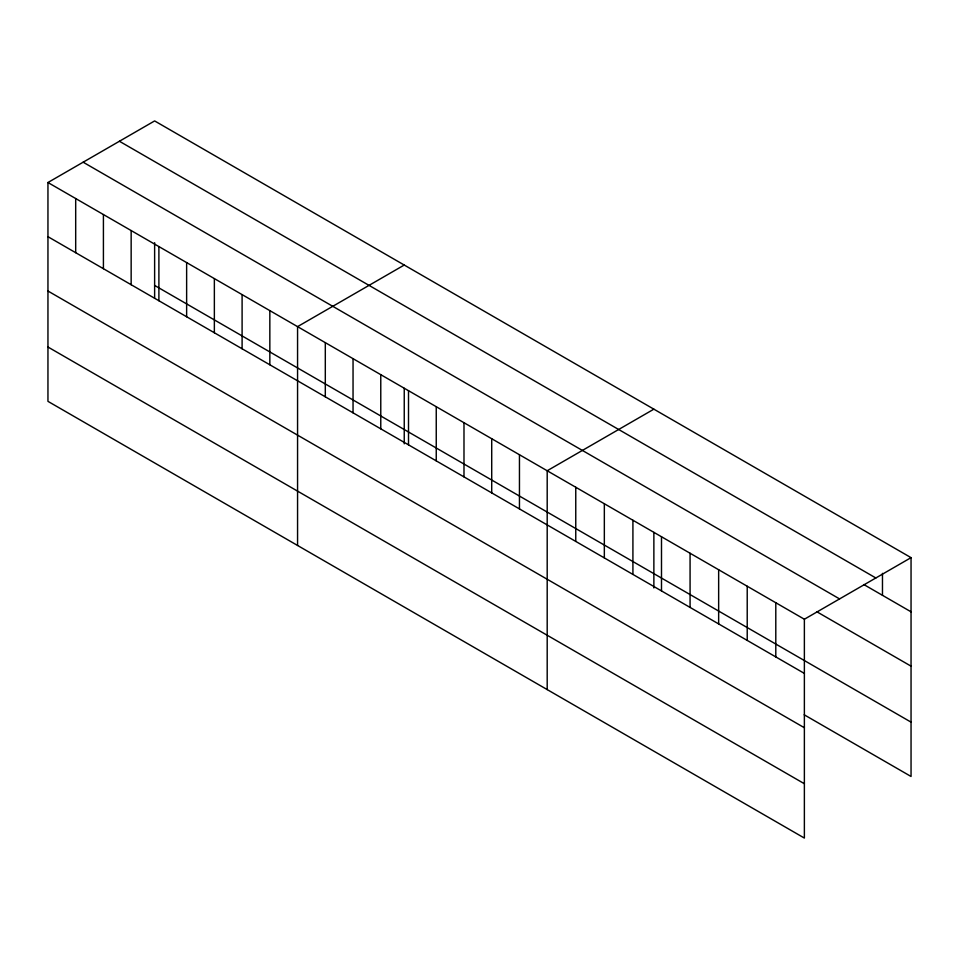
<?xml version="1.0" encoding="UTF-8"?>
<svg xmlns="http://www.w3.org/2000/svg" width="959" height="959" viewBox="0 0 959 959"><rect width="100%" height="100%" fill="white"/><g stroke="black" fill="none" stroke-linecap="round" stroke-linejoin="round"><path stroke-width="1.44" d="M47.95 182.522L804.373 619.238L804.373 838.07L47.95 401.353L47.95 182.522L154.627 120.93L911.05 557.647L911.05 776.478L804.205 714.791M404.242 265.044L297.566 326.635L297.566 545.467M653.87 409.169L547.193 470.749L547.193 689.581M804.373 619.238L911.05 557.647M119.419 141.261L875.843 577.977M863.843 584.558L911.05 611.818M83.157 162.203L839.581 598.919M816.624 611.638L911.05 666.157M154.627 285.422L911.05 722.139M47.95 236.681L804.373 673.41M47.95 291.021L804.373 727.737M47.95 347.014L804.373 783.731M882.472 573.362L882.472 595.311M775.795 602.743L775.795 656.903M747.217 586.237L747.217 640.408M718.651 569.742L718.651 623.913M690.072 553.247L690.072 607.407M661.494 536.752L661.494 590.912M653.87 532.401L653.87 587.951M632.916 520.246L632.916 574.417M604.338 503.751L604.338 557.922M575.76 487.256L575.76 541.415M519.454 454.746L519.454 508.905M491.715 438.731L491.715 492.89M463.988 422.715L463.988 476.887M436.249 406.7L436.249 460.871M408.51 390.685L408.51 444.856M404.242 388.287L404.242 443.837M380.771 374.681L380.771 428.841M353.044 358.666L353.044 412.826M325.305 342.651L325.305 396.822M269.839 310.62L269.839 364.792M242.1 294.617L242.1 348.776M214.36 278.601L214.36 332.761M186.633 262.586L186.633 316.758M158.894 246.571L158.894 300.742M154.627 242.699L154.627 298.297M131.155 230.556L131.155 284.727M103.416 214.552L103.416 268.712M75.689 198.537L75.689 252.697"/></g></svg>
